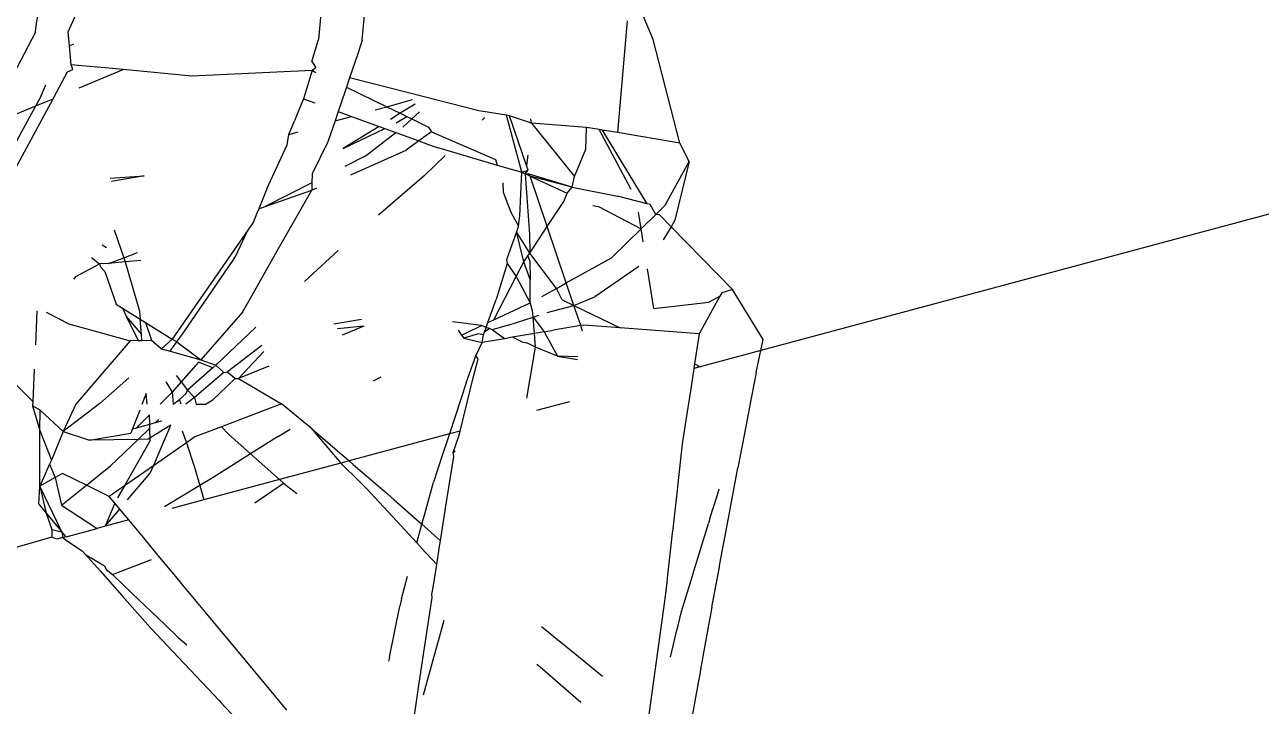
# Model space of a CAD drawing. Header units: inches. Extents: x 3324238 to 135265466, y -1036581 to 20094598.
# Drawn here: x 3354737.14 to 3354737.647, y -519085.737 to -519085.457 of the extents above; entities that cross this region are included whole.
import ezdxf

# ---------------------------------------------------------------- set-up
doc = ezdxf.new("R2010")
doc.units = ezdxf.units.IN
doc.header["$MEASUREMENT"] = 0
doc.layers.add('FURNITURE', color=32, linetype='Continuous', lineweight=13)

msp = doc.modelspace()

# ---------------------------------------------------------------- linework, layer by layer
for p, q in [((3354739.11697, -519085.14172, 0.00267), (3354737.44153, -519085.59095, 0.00267)), ((3354737.39733, -519085.46335, 0.00267), (3354737.37724, -519085.41542, 0.00267)), ((3354737.27805, -519085.46368, 0.00267), (3354737.28079, -519085.43393, 0.00267)), ((3354737.14432, -519085.45782, 0.00267), (3354737.14701, -519085.44085, 0.00267)), ((3354737.15744, -519085.46025, 0.00267), (3354737.16172, -519085.45057, 0.00267)), ((3354737.26112, -519085.4513, 0.00267), (3354737.26006, -519085.46334, 0.00267)), ((3354737.14392, -519085.46035, 0.00267), (3354737.14432, -519085.45782, 0.00267)), ((3354737.38674, -519085.45568, 0.00267), (3354737.38274, -519085.50148, 0.00267)), ((3354737.14392, -519085.46035, 0.00267), (3354737.13637, -519085.47494, 0.00267)), ((3354737.15795, -519085.46596, 0.00267), (3354737.15744, -519085.46025, 0.00267)), ((3354737.25737, -519085.47244, 0.00267), (3354737.26006, -519085.46334, 0.00267)), ((3354737.27805, -519085.46368, 0.00267), (3354737.27617, -519085.46922, 0.00267)), ((3354737.40838, -519085.5059, 0.00267), (3354737.39733, -519085.46335, 0.00267)), ((3354737.15795, -519085.46596, 0.00267), (3354737.15978, -519085.4652, 0.00267)), ((3354737.15865, -519085.47371, 0.00267), (3354737.15795, -519085.46596, 0.00267)), ((3354737.27617, -519085.46922, 0.00267), (3354737.27286, -519085.47905, 0.00267)), ((3354737.15933, -519085.47568, 0.00267), (3354737.15865, -519085.47371, 0.00267)), ((3354737.16305, -519085.47413, 0.00267), (3354737.15865, -519085.47371, 0.00267)), ((3354737.17556, -519085.47533, 0.00267), (3354737.16305, -519085.47413, 0.00267)), ((3354737.25737, -519085.47244, 0.00267), (3354737.25818, -519085.47366, 0.00267)), ((3354737.25903, -519085.47494, 0.00267), (3354737.25754, -519085.47611, 0.00267)), ((3354737.25818, -519085.47366, 0.00267), (3354737.25903, -519085.47494, 0.00267)), ((3354737.1527, -519085.48482, 0.00267), (3354737.1571, -519085.47661, 0.00267)), ((3354737.1571, -519085.47661, 0.00267), (3354737.15933, -519085.47568, 0.00267)), ((3354737.16191, -519085.48322, 0.00267), (3354737.17994, -519085.47574, 0.00267)), ((3354737.17994, -519085.47574, 0.00267), (3354737.17556, -519085.47533, 0.00267)), ((3354737.20813, -519085.47843, 0.00267), (3354737.17994, -519085.47574, 0.00267)), ((3354737.25754, -519085.47611, 0.00267), (3354737.20813, -519085.47843, 0.00267)), ((3354737.25754, -519085.47611, 0.00267), (3354737.25387, -519085.48768, 0.00267)), ((3354737.25896, -519085.477, 0.00267), (3354737.25754, -519085.47611, 0.00267)), ((3354737.27286, -519085.47905, 0.00267), (3354737.27156, -519085.4829, 0.00267)), ((3354737.29702, -519085.48523, 0.00267), (3354737.27286, -519085.47905, 0.00267)), ((3354737.14588, -519085.48748, 0.00267), (3354737.1482, -519085.48202, 0.00267)), ((3354737.15117, -519085.48767, 0.00267), (3354737.1527, -519085.48482, 0.00267)), ((3354737.27101, -519085.48452, 0.00267), (3354737.26818, -519085.4929, 0.00267)), ((3354737.27156, -519085.4829, 0.00267), (3354737.27101, -519085.48452, 0.00267)), ((3354737.27156, -519085.4829, 0.00267), (3354737.2881, -519085.49094, 0.00267)), ((3354737.13138, -519085.52431, 0.00267), (3354737.15117, -519085.48767, 0.00267)), ((3354737.14419, -519085.49057, 0.00267), (3354737.14588, -519085.48748, 0.00267)), ((3354737.14419, -519085.49057, 0.00267), (3354737.15117, -519085.48767, 0.00267)), ((3354737.25308, -519085.48963, 0.00267), (3354737.25019, -519085.49679, 0.00267)), ((3354737.25387, -519085.48768, 0.00267), (3354737.25308, -519085.48963, 0.00267)), ((3354737.25387, -519085.48768, 0.00267), (3354737.25853, -519085.48938, 0.00267)), ((3354737.2881, -519085.49094, 0.00267), (3354737.29867, -519085.48804, 0.00267)), ((3354737.29973, -519085.48984, 0.00267), (3354737.29363, -519085.49362, 0.00267)), ((3354737.32587, -519085.4926, 0.00267), (3354737.29702, -519085.48523, 0.00267)), ((3354737.13008, -519085.49642, 0.00267), (3354737.14419, -519085.49057, 0.00267)), ((3354737.13135, -519085.514, 0.00267), (3354737.14419, -519085.49057, 0.00267)), ((3354737.26818, -519085.4929, 0.00267), (3354737.26687, -519085.49677, 0.00267)), ((3354737.26687, -519085.49677, 0.00267), (3354737.27367, -519085.49491, 0.00267)), ((3354737.26818, -519085.4929, 0.00267), (3354737.27367, -519085.49491, 0.00267)), ((3354737.27367, -519085.49491, 0.00267), (3354737.28493, -519085.49902, 0.00267)), ((3354737.28339, -519085.49224, 0.00267), (3354737.2881, -519085.49094, 0.00267)), ((3354737.2881, -519085.49094, 0.00267), (3354737.29363, -519085.49362, 0.00267)), ((3354737.29363, -519085.49362, 0.00267), (3354737.28961, -519085.49612, 0.00267)), ((3354737.292, -519085.49761, 0.00267), (3354737.29626, -519085.4949, 0.00267)), ((3354737.29363, -519085.49362, 0.00267), (3354737.29626, -519085.4949, 0.00267)), ((3354737.29626, -519085.4949, 0.00267), (3354737.29835, -519085.49592, 0.00267)), ((3354737.29835, -519085.49592, 0.00267), (3354737.30157, -519085.49298, 0.00267)), ((3354737.33719, -519085.49443, 0.00267), (3354737.32587, -519085.4926, 0.00267)), ((3354737.34344, -519085.51785, 0.00267), (3354737.33719, -519085.49443, 0.00267)), ((3354737.33848, -519085.49463, 0.00267), (3354737.33719, -519085.49443, 0.00267)), ((3354737.34538, -519085.515, 0.00267), (3354737.33848, -519085.49463, 0.00267)), ((3354737.34748, -519085.4977, 0.00267), (3354737.33848, -519085.49463, 0.00267)), ((3354737.24794, -519085.50235, 0.00267), (3354737.25019, -519085.49679, 0.00267)), ((3354737.26687, -519085.49677, 0.00267), (3354737.26397, -519085.50537, 0.00267)), ((3354737.28493, -519085.49902, 0.00267), (3354737.27019, -519085.50815, 0.00267)), ((3354737.27019, -519085.50815, 0.00267), (3354737.2873, -519085.49988, 0.00267)), ((3354737.28493, -519085.49902, 0.00267), (3354737.2873, -519085.49988, 0.00267)), ((3354737.2873, -519085.49988, 0.00267), (3354737.29178, -519085.50151, 0.00267)), ((3354737.29467, -519085.49928, 0.00267), (3354737.29835, -519085.49592, 0.00267)), ((3354737.29835, -519085.49592, 0.00267), (3354737.30527, -519085.49928, 0.00267)), ((3354737.30527, -519085.49928, 0.00267), (3354737.30641, -519085.50123, 0.00267)), ((3354737.32837, -519085.49535, 0.00267), (3354737.32718, -519085.49649, 0.00267)), ((3354737.34748, -519085.4977, 0.00267), (3354737.34716, -519085.49598, 0.00267)), ((3354737.34748, -519085.4977, 0.00267), (3354737.36504, -519085.51958, 0.00267)), ((3354737.37005, -519085.49952, 0.00267), (3354737.34748, -519085.4977, 0.00267)), ((3354737.3698, -519085.50831, 0.00267), (3354737.37005, -519085.49952, 0.00267)), ((3354737.37518, -519085.50031, 0.00267), (3354737.37005, -519085.49952, 0.00267)), ((3354737.38831, -519085.52488, 0.00267), (3354737.37518, -519085.50031, 0.00267)), ((3354737.3766, -519085.50053, 0.00267), (3354737.37518, -519085.50031, 0.00267)), ((3354737.24728, -519085.50659, 0.00267), (3354737.24794, -519085.50235, 0.00267)), ((3354737.24794, -519085.50235, 0.00267), (3354737.25169, -519085.50123, 0.00267)), ((3354737.26397, -519085.50537, 0.00267), (3354737.25752, -519085.51845, 0.00267)), ((3354737.27928, -519085.51119, 0.00267), (3354737.29178, -519085.50151, 0.00267)), ((3354737.29178, -519085.50151, 0.00267), (3354737.30123, -519085.50496, 0.00267)), ((3354737.30123, -519085.50496, 0.00267), (3354737.29604, -519085.50871, 0.00267)), ((3354737.30641, -519085.50123, 0.00267), (3354737.30123, -519085.50496, 0.00267)), ((3354737.30123, -519085.50496, 0.00267), (3354737.30738, -519085.50721, 0.00267)), ((3354737.30641, -519085.50123, 0.00267), (3354737.33264, -519085.51259, 0.00267)), ((3354737.3949, -519085.53078, 0.00267), (3354737.3766, -519085.50053, 0.00267)), ((3354737.38274, -519085.50148, 0.00267), (3354737.3766, -519085.50053, 0.00267)), ((3354737.40838, -519085.5059, 0.00267), (3354737.38274, -519085.50148, 0.00267)), ((3354737.2389, -519085.52467, 0.00267), (3354737.24728, -519085.50659, 0.00267)), ((3354737.27331, -519085.51888, 0.00267), (3354737.29604, -519085.50871, 0.00267)), ((3354737.30738, -519085.50721, 0.00267), (3354737.31044, -519085.50811, 0.00267)), ((3354737.31044, -519085.50811, 0.00267), (3354737.33342, -519085.51489, 0.00267)), ((3354737.36504, -519085.51958, 0.00267), (3354737.3698, -519085.50831, 0.00267)), ((3354737.4121, -519085.51343, 0.00267), (3354737.40838, -519085.5059, 0.00267)), ((3354737.27928, -519085.51119, 0.00267), (3354737.27091, -519085.51542, 0.00267)), ((3354737.31211, -519085.51096, 0.00267), (3354737.30345, -519085.51927, 0.00267)), ((3354737.33264, -519085.51259, 0.00267), (3354737.33342, -519085.51489, 0.00267)), ((3354737.33342, -519085.51489, 0.00267), (3354737.34344, -519085.51785, 0.00267)), ((3354737.34592, -519085.51086, 0.00267), (3354737.34538, -519085.515, 0.00267)), ((3354737.34605, -519085.51696, 0.00267), (3354737.34538, -519085.515, 0.00267)), ((3354737.40237, -519085.53139, 0.00267), (3354737.4121, -519085.51343, 0.00267)), ((3354737.4121, -519085.51343, 0.00267), (3354737.4063, -519085.53751, 0.00267)), ((3354737.17462, -519085.52029, 0.00267), (3354737.18859, -519085.51927, 0.00267)), ((3354737.18859, -519085.51927, 0.00267), (3354737.1751, -519085.52168, 0.00267)), ((3354737.25752, -519085.51845, 0.00267), (3354737.25739, -519085.52223, 0.00267)), ((3354737.30345, -519085.51927, 0.00267), (3354737.28474, -519085.53541, 0.00267)), ((3354737.34268, -519085.53566, 0.00267), (3354737.34344, -519085.51785, 0.00267)), ((3354737.34344, -519085.51785, 0.00267), (3354737.34605, -519085.51696, 0.00267)), ((3354737.34344, -519085.51785, 0.00267), (3354737.34492, -519085.51852, 0.00267)), ((3354737.34492, -519085.51852, 0.00267), (3354737.34605, -519085.51696, 0.00267)), ((3354737.34492, -519085.51852, 0.00267), (3354737.34608, -519085.51851, 0.00267)), ((3354737.34688, -519085.51942, 0.00267), (3354737.34492, -519085.51852, 0.00267)), ((3354737.34492, -519085.51852, 0.00267), (3354737.34659, -519085.54342, 0.00267)), ((3354737.36421, -519085.52397, 0.00267), (3354737.34608, -519085.51851, 0.00267)), ((3354737.34608, -519085.51851, 0.00267), (3354737.34688, -519085.51942, 0.00267)), ((3354737.34688, -519085.51942, 0.00267), (3354737.36215, -519085.52641, 0.00267)), ((3354737.36421, -519085.52397, 0.00267), (3354737.34688, -519085.51942, 0.00267)), ((3354737.3539, -519085.54014, 0.00267), (3354737.34688, -519085.51942, 0.00267)), ((3354737.36421, -519085.52397, 0.00267), (3354737.36504, -519085.51958, 0.00267)), ((3354737.2389, -519085.52467, 0.00267), (3354737.23559, -519085.53284, 0.00267)), ((3354737.25739, -519085.52223, 0.00267), (3354737.23817, -519085.53193, 0.00267)), ((3354737.23817, -519085.53193, 0.00267), (3354737.25729, -519085.52514, 0.00267)), ((3354737.24427, -519085.54819, 0.00267), (3354737.25729, -519085.52514, 0.00267)), ((3354737.25739, -519085.52223, 0.00267), (3354737.25729, -519085.52514, 0.00267)), ((3354737.25729, -519085.52514, 0.00267), (3354737.25947, -519085.5242, 0.00267)), ((3354737.33597, -519085.52614, 0.00267), (3354737.33589, -519085.52219, 0.00267)), ((3354737.36215, -519085.52641, 0.00267), (3354737.36421, -519085.52397, 0.00267)), ((3354737.36421, -519085.52397, 0.00267), (3354737.3827, -519085.52768, 0.00267)), ((3354737.33909, -519085.53435, 0.00267), (3354737.33597, -519085.52614, 0.00267)), ((3354737.3539, -519085.54014, 0.00267), (3354737.36069, -519085.52986, 0.00267)), ((3354737.36069, -519085.52986, 0.00267), (3354737.36215, -519085.52641, 0.00267)), ((3354737.3949, -519085.53078, 0.00267), (3354737.3827, -519085.52768, 0.00267)), ((3354737.39619, -519085.53107, 0.00267), (3354737.3949, -519085.53078, 0.00267)), ((3354737.23485, -519085.53468, 0.00267), (3354737.23345, -519085.53815, 0.00267)), ((3354737.23559, -519085.53284, 0.00267), (3354737.23485, -519085.53468, 0.00267)), ((3354737.23559, -519085.53284, 0.00267), (3354737.23817, -519085.53193, 0.00267)), ((3354737.34214, -519085.53979, 0.00267), (3354737.33909, -519085.53435, 0.00267)), ((3354737.34214, -519085.53979, 0.00267), (3354737.34268, -519085.53566, 0.00267)), ((3354737.37268, -519085.53153, 0.00267), (3354737.37489, -519085.53184, 0.00267)), ((3354737.37489, -519085.53184, 0.00267), (3354737.39249, -519085.54105, 0.00267)), ((3354737.39249, -519085.54105, 0.00267), (3354737.3914, -519085.53414, 0.00267)), ((3354737.39249, -519085.54105, 0.00267), (3354737.39854, -519085.53513, 0.00267)), ((3354737.39854, -519085.53513, 0.00267), (3354737.39619, -519085.53107, 0.00267)), ((3354737.39854, -519085.53513, 0.00267), (3354737.40237, -519085.53139, 0.00267)), ((3354737.39998, -519085.53533, 0.00267), (3354737.39854, -519085.53513, 0.00267)), ((3354737.39998, -519085.53533, 0.00267), (3354737.40471, -519085.54017, 0.00267)), ((3354737.23345, -519085.53815, 0.00267), (3354737.23106, -519085.54159, 0.00267)), ((3354737.34214, -519085.53979, 0.00267), (3354737.34137, -519085.54232, 0.00267)), ((3354737.34674, -519085.55097, 0.00267), (3354737.3539, -519085.54014, 0.00267)), ((3354737.36173, -519085.56326, 0.00267), (3354737.3539, -519085.54014, 0.00267)), ((3354737.40471, -519085.54017, 0.00267), (3354737.40154, -519085.54552, 0.00267)), ((3354737.4063, -519085.53751, 0.00267), (3354737.40471, -519085.54017, 0.00267)), ((3354737.40471, -519085.54017, 0.00267), (3354737.42989, -519085.56595, 0.00267)), ((3354737.1763, -519085.5415, 0.00267), (3354737.18016, -519085.5529, 0.00267)), ((3354737.23106, -519085.54159, 0.00267), (3354737.2242, -519085.55149, 0.00267)), ((3354737.22607, -519085.55237, 0.00267), (3354737.23106, -519085.54159, 0.00267)), ((3354737.34137, -519085.54232, 0.00267), (3354737.33721, -519085.55375, 0.00267)), ((3354737.34436, -519085.55457, 0.00267), (3354737.34137, -519085.54232, 0.00267)), ((3354737.34674, -519085.55097, 0.00267), (3354737.34137, -519085.54232, 0.00267)), ((3354737.34659, -519085.54342, 0.00267), (3354737.34674, -519085.55097, 0.00267)), ((3354737.38028, -519085.55299, 0.00267), (3354737.39249, -519085.54105, 0.00267)), ((3354737.39333, -519085.54632, 0.00267), (3354737.39249, -519085.54105, 0.00267)), ((3354737.17127, -519085.54758, 0.00267), (3354737.17316, -519085.54867, 0.00267)), ((3354737.18016, -519085.5529, 0.00267), (3354737.18587, -519085.55077, 0.00267)), ((3354737.23102, -519085.57162, 0.00267), (3354737.24427, -519085.54819, 0.00267)), ((3354737.26819, -519085.54994, 0.00267), (3354737.25439, -519085.56271, 0.00267)), ((3354737.34601, -519085.55207, 0.00267), (3354737.34674, -519085.55097, 0.00267)), ((3354737.35771, -519085.56549, 0.00267), (3354737.34674, -519085.55097, 0.00267)), ((3354737.16052, -519085.5606, 0.00267), (3354737.17021, -519085.55544, 0.00267)), ((3354737.16695, -519085.55281, 0.00267), (3354737.17021, -519085.55544, 0.00267)), ((3354737.17399, -519085.55521, 0.00267), (3354737.17021, -519085.55544, 0.00267)), ((3354737.17021, -519085.55544, 0.00267), (3354737.1707, -519085.55669, 0.00267)), ((3354737.17399, -519085.55521, 0.00267), (3354737.18016, -519085.5529, 0.00267)), ((3354737.18072, -519085.55456, 0.00267), (3354737.17399, -519085.55521, 0.00267)), ((3354737.18016, -519085.5529, 0.00267), (3354737.18072, -519085.55456, 0.00267)), ((3354737.18716, -519085.55402, 0.00267), (3354737.18072, -519085.55456, 0.00267)), ((3354737.18072, -519085.55456, 0.00267), (3354737.18664, -519085.57481, 0.00267)), ((3354737.2242, -519085.55149, 0.00267), (3354737.20007, -519085.58633, 0.00267)), ((3354737.20455, -519085.58391, 0.00267), (3354737.22502, -519085.5539, 0.00267)), ((3354737.22502, -519085.5539, 0.00267), (3354737.22607, -519085.55237, 0.00267)), ((3354737.33745, -519085.55523, 0.00267), (3354737.33304, -519085.57001, 0.00267)), ((3354737.33721, -519085.55375, 0.00267), (3354737.33745, -519085.55523, 0.00267)), ((3354737.33745, -519085.55523, 0.00267), (3354737.34123, -519085.56061, 0.00267)), ((3354737.34123, -519085.56061, 0.00267), (3354737.34436, -519085.55457, 0.00267)), ((3354737.34436, -519085.55457, 0.00267), (3354737.34601, -519085.55207, 0.00267)), ((3354737.34696, -519085.5618, 0.00267), (3354737.34436, -519085.55457, 0.00267)), ((3354737.34601, -519085.55207, 0.00267), (3354737.34681, -519085.55443, 0.00267)), ((3354737.34681, -519085.55443, 0.00267), (3354737.34696, -519085.5618, 0.00267)), ((3354737.36173, -519085.56326, 0.00267), (3354737.38028, -519085.55299, 0.00267)), ((3354737.16052, -519085.5606, 0.00267), (3354737.15962, -519085.56169, 0.00267)), ((3354737.1707, -519085.55669, 0.00267), (3354737.17246, -519085.5585, 0.00267)), ((3354737.17246, -519085.5585, 0.00267), (3354737.17707, -519085.57195, 0.00267)), ((3354737.332, -519085.57842, 0.00267), (3354737.34123, -519085.56061, 0.00267)), ((3354737.34123, -519085.56061, 0.00267), (3354737.34692, -519085.57146, 0.00267)), ((3354737.39145, -519085.5565, 0.00267), (3354737.37347, -519085.56891, 0.00267)), ((3354737.39767, -519085.57379, 0.00267), (3354737.39508, -519085.55739, 0.00267)), ((3354737.34692, -519085.57146, 0.00267), (3354737.34696, -519085.5618, 0.00267)), ((3354737.35169, -519085.56882, 0.00267), (3354737.35771, -519085.56549, 0.00267)), ((3354737.35771, -519085.56549, 0.00267), (3354737.36173, -519085.56326, 0.00267)), ((3354737.36005, -519085.57015, 0.00267), (3354737.35771, -519085.56549, 0.00267)), ((3354737.36485, -519085.57247, 0.00267), (3354737.36173, -519085.56326, 0.00267)), ((3354737.42989, -519085.56595, 0.00267), (3354737.42549, -519085.56727, 0.00267)), ((3354737.44249, -519085.58643, 0.00267), (3354737.42989, -519085.56595, 0.00267)), ((3354737.32961, -519085.57953, 0.00267), (3354737.33304, -519085.57001, 0.00267)), ((3354737.36005, -519085.57015, 0.00267), (3354737.36485, -519085.57247, 0.00267)), ((3354737.36485, -519085.57247, 0.00267), (3354737.37347, -519085.56891, 0.00267)), ((3354737.39767, -519085.57379, 0.00267), (3354737.42018, -519085.57106, 0.00267)), ((3354737.42471, -519085.56867, 0.00267), (3354737.41623, -519085.58413, 0.00267)), ((3354737.42018, -519085.57106, 0.00267), (3354737.42471, -519085.56867, 0.00267)), ((3354737.42549, -519085.56727, 0.00267), (3354737.42471, -519085.56867, 0.00267)), ((3354737.14459, -519085.57471, 0.00267), (3354737.14394, -519085.58862, 0.00267)), ((3354737.14839, -519085.57527, 0.00267), (3354737.15762, -519085.57995, 0.00267)), ((3354737.17707, -519085.57195, 0.00267), (3354737.17967, -519085.57357, 0.00267)), ((3354737.17967, -519085.57357, 0.00267), (3354737.18138, -519085.57713, 0.00267)), ((3354737.17967, -519085.57357, 0.00267), (3354737.18692, -519085.5781, 0.00267)), ((3354737.18664, -519085.57481, 0.00267), (3354737.18692, -519085.5781, 0.00267)), ((3354737.22897, -519085.57525, 0.00267), (3354737.21175, -519085.59481, 0.00267)), ((3354737.22897, -519085.57525, 0.00267), (3354737.23102, -519085.57162, 0.00267)), ((3354737.332, -519085.57842, 0.00267), (3354737.34692, -519085.57146, 0.00267)), ((3354737.34794, -519085.57454, 0.00267), (3354737.34692, -519085.57146, 0.00267)), ((3354737.34814, -519085.57724, 0.00267), (3354737.34794, -519085.57454, 0.00267)), ((3354737.34814, -519085.57724, 0.00267), (3354737.35052, -519085.57646, 0.00267)), ((3354737.3539, -519085.57535, 0.00267), (3354737.36485, -519085.57247, 0.00267)), ((3354737.36485, -519085.57247, 0.00267), (3354737.38382, -519085.58166, 0.00267)), ((3354737.36765, -519085.58074, 0.00267), (3354737.36485, -519085.57247, 0.00267)), ((3354737.15762, -519085.57995, 0.00267), (3354737.18285, -519085.58703, 0.00267)), ((3354737.18138, -519085.57713, 0.00267), (3354737.18605, -519085.5869, 0.00267)), ((3354737.18138, -519085.57713, 0.00267), (3354737.18744, -519085.58444, 0.00267)), ((3354737.18692, -519085.5781, 0.00267), (3354737.18918, -519085.57952, 0.00267)), ((3354737.18744, -519085.58444, 0.00267), (3354737.18692, -519085.5781, 0.00267)), ((3354737.18918, -519085.57952, 0.00267), (3354737.1916, -519085.58667, 0.00267)), ((3354737.18918, -519085.57952, 0.00267), (3354737.20007, -519085.58633, 0.00267)), ((3354737.23432, -519085.58136, 0.00267), (3354737.21801, -519085.59691, 0.00267)), ((3354737.26644, -519085.58, 0.00267), (3354737.27775, -519085.57816, 0.00267)), ((3354737.27872, -519085.58102, 0.00267), (3354737.26784, -519085.58201, 0.00267)), ((3354737.27872, -519085.58102, 0.00267), (3354737.26974, -519085.58473, 0.00267)), ((3354737.32702, -519085.58076, 0.00267), (3354737.31499, -519085.57918, 0.00267)), ((3354737.32135, -519085.58338, 0.00267), (3354737.32702, -519085.58076, 0.00267)), ((3354737.32891, -519085.58147, 0.00267), (3354737.32702, -519085.58076, 0.00267)), ((3354737.32819, -519085.58346, 0.00267), (3354737.32891, -519085.58147, 0.00267)), ((3354737.32891, -519085.58147, 0.00267), (3354737.32961, -519085.57953, 0.00267)), ((3354737.33017, -519085.58195, 0.00267), (3354737.32891, -519085.58147, 0.00267)), ((3354737.32961, -519085.57953, 0.00267), (3354737.332, -519085.57842, 0.00267)), ((3354737.33791, -519085.58061, 0.00267), (3354737.33139, -519085.58252, 0.00267)), ((3354737.33791, -519085.58061, 0.00267), (3354737.34814, -519085.57724, 0.00267)), ((3354737.34866, -519085.584, 0.00267), (3354737.34814, -519085.57724, 0.00267)), ((3354737.34814, -519085.57724, 0.00267), (3354737.3527, -519085.58331, 0.00267)), ((3354737.36765, -519085.58074, 0.00267), (3354737.35638, -519085.58267, 0.00267)), ((3354737.36889, -519085.58052, 0.00267), (3354737.36765, -519085.58074, 0.00267)), ((3354737.36843, -519085.58304, 0.00267), (3354737.36765, -519085.58074, 0.00267)), ((3354737.38382, -519085.58166, 0.00267), (3354737.36889, -519085.58052, 0.00267)), ((3354737.18764, -519085.58684, 0.00267), (3354737.18744, -519085.58444, 0.00267)), ((3354737.20007, -519085.58633, 0.00267), (3354737.19568, -519085.59022, 0.00267)), ((3354737.20007, -519085.58633, 0.00267), (3354737.20198, -519085.58745, 0.00267)), ((3354737.20198, -519085.58745, 0.00267), (3354737.20455, -519085.58391, 0.00267)), ((3354737.3174, -519085.58266, 0.00267), (3354737.31874, -519085.5846, 0.00267)), ((3354737.31874, -519085.5846, 0.00267), (3354737.32135, -519085.58338, 0.00267)), ((3354737.31874, -519085.5846, 0.00267), (3354737.31968, -519085.58596, 0.00267)), ((3354737.32574, -519085.58418, 0.00267), (3354737.31968, -519085.58596, 0.00267)), ((3354737.31968, -519085.58596, 0.00267), (3354737.32719, -519085.58769, 0.00267)), ((3354737.3278, -519085.58455, 0.00267), (3354737.32574, -519085.58418, 0.00267)), ((3354737.32719, -519085.58769, 0.00267), (3354737.3278, -519085.58455, 0.00267)), ((3354737.33636, -519085.58611, 0.00267), (3354737.32719, -519085.58769, 0.00267)), ((3354737.3278, -519085.58455, 0.00267), (3354737.32819, -519085.58346, 0.00267)), ((3354737.33017, -519085.58195, 0.00267), (3354737.32819, -519085.58346, 0.00267)), ((3354737.33139, -519085.58252, 0.00267), (3354737.33017, -519085.58195, 0.00267)), ((3354737.33636, -519085.58611, 0.00267), (3354737.33139, -519085.58252, 0.00267)), ((3354737.33966, -519085.58555, 0.00267), (3354737.33636, -519085.58611, 0.00267)), ((3354737.34866, -519085.584, 0.00267), (3354737.33966, -519085.58555, 0.00267)), ((3354737.3435, -519085.58742, 0.00267), (3354737.33966, -519085.58555, 0.00267)), ((3354737.3527, -519085.58331, 0.00267), (3354737.34866, -519085.584, 0.00267)), ((3354737.34909, -519085.58955, 0.00267), (3354737.34866, -519085.584, 0.00267)), ((3354737.3527, -519085.58331, 0.00267), (3354737.35638, -519085.58267, 0.00267)), ((3354737.3527, -519085.58331, 0.00267), (3354737.35814, -519085.59333, 0.00267)), ((3354737.41623, -519085.58413, 0.00267), (3354737.38382, -519085.58166, 0.00267)), ((3354737.41623, -519085.58413, 0.00267), (3354737.41434, -519085.59645, 0.00267)), ((3354737.44153, -519085.59095, 0.00267), (3354737.44249, -519085.58643, 0.00267)), ((3354737.14285, -519085.61181, 0.00267), (3354737.12097, -519085.59031, 0.00267)), ((3354737.18285, -519085.58703, 0.00267), (3354737.16377, -519085.60919, 0.00267)), ((3354737.18605, -519085.5869, 0.00267), (3354737.18285, -519085.58703, 0.00267)), ((3354737.18605, -519085.5869, 0.00267), (3354737.18764, -519085.58684, 0.00267)), ((3354737.18764, -519085.58684, 0.00267), (3354737.1916, -519085.58667, 0.00267)), ((3354737.1916, -519085.58667, 0.00267), (3354737.19568, -519085.59022, 0.00267)), ((3354737.19568, -519085.59022, 0.00267), (3354737.19924, -519085.59124, 0.00267)), ((3354737.19924, -519085.59124, 0.00267), (3354737.20198, -519085.58745, 0.00267)), ((3354737.19924, -519085.59124, 0.00267), (3354737.21175, -519085.59481, 0.00267)), ((3354737.20198, -519085.58745, 0.00267), (3354737.21175, -519085.59481, 0.00267)), ((3354737.23685, -519085.58885, 0.00267), (3354737.22278, -519085.59973, 0.00267)), ((3354737.23772, -519085.5914, 0.00267), (3354737.22726, -519085.60238, 0.00267)), ((3354737.32468, -519085.59319, 0.00267), (3354737.32719, -519085.58769, 0.00267)), ((3354737.3435, -519085.58742, 0.00267), (3354737.3456, -519085.5878, 0.00267)), ((3354737.34551, -519085.61055, 0.00267), (3354737.34909, -519085.58955, 0.00267)), ((3354737.34909, -519085.58955, 0.00267), (3354737.3456, -519085.5878, 0.00267)), ((3354737.35814, -519085.59333, 0.00267), (3354737.34909, -519085.58955, 0.00267)), ((3354737.44153, -519085.59095, 0.00267), (3354737.41672, -519085.5976, 0.00267)), ((3354737.44112, -519085.59287, 0.00267), (3354737.44153, -519085.59095, 0.00267)), ((3354737.21091, -519085.59576, 0.00267), (3354737.20378, -519085.60386, 0.00267)), ((3354737.21674, -519085.59812, 0.00267), (3354737.21091, -519085.59576, 0.00267)), ((3354737.21175, -519085.59481, 0.00267), (3354737.21801, -519085.59691, 0.00267)), ((3354737.32071, -519085.60419, 0.00267), (3354737.32468, -519085.59319, 0.00267)), ((3354737.32345, -519085.60278, 0.00267), (3354737.32553, -519085.59441, 0.00267)), ((3354737.32553, -519085.59441, 0.00267), (3354737.32468, -519085.59319, 0.00267)), ((3354737.35814, -519085.59333, 0.00267), (3354737.36629, -519085.59467, 0.00267)), ((3354737.3665, -519085.59352, 0.00267), (3354737.35814, -519085.59333, 0.00267)), ((3354737.41434, -519085.59645, 0.00267), (3354737.41405, -519085.59831, 0.00267)), ((3354737.41434, -519085.59645, 0.00267), (3354737.41672, -519085.5976, 0.00267)), ((3354737.43962, -519085.59993, 0.00267), (3354737.44112, -519085.59287, 0.00267)), ((3354737.14347, -519085.59856, 0.00267), (3354737.14285, -519085.61181, 0.00267)), ((3354737.20175, -519085.60122, 0.00267), (3354737.20378, -519085.60386, 0.00267)), ((3354737.21674, -519085.59812, 0.00267), (3354737.20636, -519085.60722, 0.00267)), ((3354737.22119, -519085.59992, 0.00267), (3354737.20917, -519085.61025, 0.00267)), ((3354737.21801, -519085.59691, 0.00267), (3354737.21674, -519085.59812, 0.00267)), ((3354737.21801, -519085.59691, 0.00267), (3354737.22119, -519085.59992, 0.00267)), ((3354737.22119, -519085.59992, 0.00267), (3354737.22278, -519085.59973, 0.00267)), ((3354737.22278, -519085.59973, 0.00267), (3354737.22593, -519085.60249, 0.00267)), ((3354737.23976, -519085.59742, 0.00267), (3354737.22726, -519085.60238, 0.00267)), ((3354737.28271, -519085.60334, 0.00267), (3354737.28573, -519085.60171, 0.00267)), ((3354737.41376, -519085.60022, 0.00267), (3354737.41277, -519085.60669, 0.00267)), ((3354737.41405, -519085.59831, 0.00267), (3354737.41376, -519085.60022, 0.00267)), ((3354737.41672, -519085.5976, 0.00267), (3354737.41405, -519085.59831, 0.00267)), ((3354737.43962, -519085.59993, 0.00267), (3354737.43773, -519085.60976, 0.00267)), ((3354737.18229, -519085.6021, 0.00267), (3354737.17038, -519085.61265, 0.00267)), ((3354737.19741, -519085.60381, 0.00267), (3354737.20011, -519085.60804, 0.00267)), ((3354737.20378, -519085.60386, 0.00267), (3354737.20011, -519085.60804, 0.00267)), ((3354737.20378, -519085.60386, 0.00267), (3354737.20636, -519085.60722, 0.00267)), ((3354737.21642, -519085.61144, 0.00267), (3354737.22593, -519085.60249, 0.00267)), ((3354737.22593, -519085.60249, 0.00267), (3354737.22726, -519085.60238, 0.00267)), ((3354737.22726, -519085.60238, 0.00267), (3354737.24491, -519085.61277, 0.00267)), ((3354737.32071, -519085.60419, 0.00267), (3354737.31377, -519085.6252, 0.00267)), ((3354737.31818, -519085.62402, 0.00267), (3354737.32345, -519085.60278, 0.00267)), ((3354737.41277, -519085.60669, 0.00267), (3354737.41121, -519085.61687, 0.00267)), ((3354737.14285, -519085.61181, 0.00267), (3354737.14277, -519085.61361, 0.00267)), ((3354737.16377, -519085.60919, 0.00267), (3354737.16053, -519085.61303, 0.00267)), ((3354737.1894, -519085.60858, 0.00267), (3354737.18767, -519085.61304, 0.00267)), ((3354737.18983, -519085.61303, 0.00267), (3354737.1894, -519085.60858, 0.00267)), ((3354737.19509, -519085.61301, 0.00267), (3354737.20011, -519085.60804, 0.00267)), ((3354737.20011, -519085.60804, 0.00267), (3354737.20052, -519085.61298, 0.00267)), ((3354737.20052, -519085.61298, 0.00267), (3354737.20311, -519085.61112, 0.00267)), ((3354737.20574, -519085.60861, 0.00267), (3354737.20311, -519085.61112, 0.00267)), ((3354737.20378, -519085.61297, 0.00267), (3354737.20311, -519085.61112, 0.00267)), ((3354737.20917, -519085.61025, 0.00267), (3354737.20567, -519085.61296, 0.00267)), ((3354737.20574, -519085.60861, 0.00267), (3354737.20636, -519085.60722, 0.00267)), ((3354737.20636, -519085.60722, 0.00267), (3354737.20917, -519085.61025, 0.00267)), ((3354737.20917, -519085.61025, 0.00267), (3354737.20986, -519085.61294, 0.00267)), ((3354737.21642, -519085.61144, 0.00267), (3354737.21399, -519085.61292, 0.00267)), ((3354737.43773, -519085.60976, 0.00267), (3354737.43534, -519085.62219, 0.00267)), ((3354737.14277, -519085.61361, 0.00267), (3354737.14574, -519085.62377, 0.00267)), ((3354737.14584, -519085.61545, 0.00267), (3354737.14277, -519085.61361, 0.00267)), ((3354737.14574, -519085.62377, 0.00267), (3354737.14584, -519085.61545, 0.00267)), ((3354737.15539, -519085.62412, 0.00267), (3354737.14584, -519085.61545, 0.00267)), ((3354737.17038, -519085.61265, 0.00267), (3354737.15539, -519085.62412, 0.00267)), ((3354737.16053, -519085.61303, 0.00267), (3354737.15539, -519085.62412, 0.00267)), ((3354737.18674, -519085.61543, 0.00267), (3354737.18378, -519085.62305, 0.00267)), ((3354737.20986, -519085.61294, 0.00267), (3354737.21399, -519085.61292, 0.00267)), ((3354737.24491, -519085.61277, 0.00267), (3354737.22027, -519085.62223, 0.00267)), ((3354737.25705, -519085.62279, 0.00267), (3354737.24491, -519085.61277, 0.00267)), ((3354737.36309, -519085.61198, 0.00267), (3354737.34956, -519085.61561, 0.00267)), ((3354737.41121, -519085.61687, 0.00267), (3354737.40931, -519085.62925, 0.00267)), ((3354737.18538, -519085.62263, 0.00267), (3354737.19071, -519085.61735, 0.00267)), ((3354737.18538, -519085.62263, 0.00267), (3354737.19084, -519085.62119, 0.00267)), ((3354737.19957, -519085.62164, 0.00267), (3354737.19016, -519085.62735, 0.00267)), ((3354737.19084, -519085.62119, 0.00267), (3354737.19071, -519085.61735, 0.00267)), ((3354737.19084, -519085.62119, 0.00267), (3354737.19324, -519085.62055, 0.00267)), ((3354737.19089, -519085.6228, 0.00267), (3354737.19084, -519085.62119, 0.00267)), ((3354737.1924, -519085.63821, 0.00267), (3354737.19957, -519085.62164, 0.00267)), ((3354737.19324, -519085.62055, 0.00267), (3354737.19461, -519085.61924, 0.00267)), ((3354737.19324, -519085.62055, 0.00267), (3354737.19588, -519085.61986, 0.00267)), ((3354737.14582, -519085.64656, 0.00267), (3354737.14574, -519085.62377, 0.00267)), ((3354737.14574, -519085.62377, 0.00267), (3354737.15049, -519085.63592, 0.00267)), ((3354737.15539, -519085.62412, 0.00267), (3354737.15049, -519085.63592, 0.00267)), ((3354737.15539, -519085.62412, 0.00267), (3354737.16612, -519085.62771, 0.00267)), ((3354737.16612, -519085.62771, 0.00267), (3354737.18305, -519085.62493, 0.00267)), ((3354737.18378, -519085.62305, 0.00267), (3354737.18305, -519085.62493, 0.00267)), ((3354737.18378, -519085.62305, 0.00267), (3354737.18538, -519085.62263, 0.00267)), ((3354737.18607, -519085.62741, 0.00267), (3354737.19089, -519085.6228, 0.00267)), ((3354737.19106, -519085.62781, 0.00267), (3354737.19089, -519085.6228, 0.00267)), ((3354737.20421, -519085.62389, 0.00267), (3354737.20589, -519085.62885, 0.00267)), ((3354737.2094, -519085.62641, 0.00267), (3354737.20589, -519085.62885, 0.00267)), ((3354737.22027, -519085.62223, 0.00267), (3354737.2094, -519085.62641, 0.00267)), ((3354737.22027, -519085.62223, 0.00267), (3354737.22313, -519085.62531, 0.00267)), ((3354737.22313, -519085.62531, 0.00267), (3354737.23219, -519085.63336, 0.00267)), ((3354737.24322, -519085.62638, 0.00267), (3354737.23219, -519085.63336, 0.00267)), ((3354737.24322, -519085.62638, 0.00267), (3354737.2485, -519085.62323, 0.00267)), ((3354737.25705, -519085.62279, 0.00267), (3354737.27264, -519085.63623, 0.00267)), ((3354737.25705, -519085.62279, 0.00267), (3354737.26931, -519085.63712, 0.00267)), ((3354737.31377, -519085.6252, 0.00267), (3354737.27264, -519085.63623, 0.00267)), ((3354737.31377, -519085.6252, 0.00267), (3354737.31309, -519085.62726, 0.00267)), ((3354737.31818, -519085.62402, 0.00267), (3354737.31377, -519085.6252, 0.00267)), ((3354737.3153, -519085.63283, 0.00267), (3354737.31768, -519085.62603, 0.00267)), ((3354737.31768, -519085.62603, 0.00267), (3354737.31818, -519085.62402, 0.00267)), ((3354737.43534, -519085.62219, 0.00267), (3354737.43209, -519085.63912, 0.00267)), ((3354737.18607, -519085.62741, 0.00267), (3354737.16612, -519085.62771, 0.00267)), ((3354737.17477, -519085.63822, 0.00267), (3354737.18607, -519085.62741, 0.00267)), ((3354737.19106, -519085.62781, 0.00267), (3354737.18049, -519085.64647, 0.00267)), ((3354737.19016, -519085.62735, 0.00267), (3354737.18607, -519085.62741, 0.00267)), ((3354737.20589, -519085.62885, 0.00267), (3354737.1924, -519085.63821, 0.00267)), ((3354737.20589, -519085.62885, 0.00267), (3354737.20912, -519085.63837, 0.00267)), ((3354737.31309, -519085.62726, 0.00267), (3354737.31085, -519085.63402, 0.00267)), ((3354737.3153, -519085.63283, 0.00267), (3354737.31617, -519085.63215, 0.00267)), ((3354737.40915, -519085.63055, 0.00267), (3354737.40748, -519085.64548, 0.00267)), ((3354737.40931, -519085.62925, 0.00267), (3354737.40915, -519085.63055, 0.00267)), ((3354737.15049, -519085.63592, 0.00267), (3354737.14977, -519085.63757, 0.00267)), ((3354737.23219, -519085.63336, 0.00267), (3354737.21692, -519085.64304, 0.00267)), ((3354737.23219, -519085.63336, 0.00267), (3354737.24405, -519085.6439, 0.00267)), ((3354737.26931, -519085.63712, 0.00267), (3354737.24405, -519085.6439, 0.00267)), ((3354737.27264, -519085.63623, 0.00267), (3354737.26931, -519085.63712, 0.00267)), ((3354737.26931, -519085.63712, 0.00267), (3354737.27081, -519085.63862, 0.00267)), ((3354737.27264, -519085.63623, 0.00267), (3354737.27432, -519085.63768, 0.00267)), ((3354737.31085, -519085.63402, 0.00267), (3354737.30723, -519085.645, 0.00267)), ((3354737.31426, -519085.64286, 0.00267), (3354737.31559, -519085.63446, 0.00267)), ((3354737.31559, -519085.63446, 0.00267), (3354737.3153, -519085.63283, 0.00267)), ((3354737.14977, -519085.63757, 0.00267), (3354737.14582, -519085.64656, 0.00267)), ((3354737.14977, -519085.63757, 0.00267), (3354737.1521, -519085.64302, 0.00267)), ((3354737.15505, -519085.64135, 0.00267), (3354737.1521, -519085.64302, 0.00267)), ((3354737.16486, -519085.64619, 0.00267), (3354737.15505, -519085.64135, 0.00267)), ((3354737.16486, -519085.64619, 0.00267), (3354737.17477, -519085.63822, 0.00267)), ((3354737.1924, -519085.63821, 0.00267), (3354737.18049, -519085.64647, 0.00267)), ((3354737.18176, -519085.65225, 0.00267), (3354737.19106, -519085.64129, 0.00267)), ((3354737.19106, -519085.64129, 0.00267), (3354737.1924, -519085.63821, 0.00267)), ((3354737.20912, -519085.63837, 0.00267), (3354737.2114, -519085.64639, 0.00267)), ((3354737.27081, -519085.63862, 0.00267), (3354737.27566, -519085.64346, 0.00267)), ((3354737.27432, -519085.63768, 0.00267), (3354737.27975, -519085.64236, 0.00267)), ((3354737.27975, -519085.64236, 0.00267), (3354737.28838, -519085.6498, 0.00267)), ((3354737.42827, -519085.65967, 0.00267), (3354737.43209, -519085.63912, 0.00267)), ((3354737.14536, -519085.65404, 0.00267), (3354737.14582, -519085.64656, 0.00267)), ((3354737.1521, -519085.64302, 0.00267), (3354737.14582, -519085.64656, 0.00267)), ((3354737.14582, -519085.64656, 0.00267), (3354737.14841, -519085.65767, 0.00267)), ((3354737.15483, -519085.66534, 0.00267), (3354737.14582, -519085.64656, 0.00267)), ((3354737.1521, -519085.64302, 0.00267), (3354737.15468, -519085.65438, 0.00267)), ((3354737.15468, -519085.65438, 0.00267), (3354737.16486, -519085.64619, 0.00267)), ((3354737.17424, -519085.65081, 0.00267), (3354737.16486, -519085.64619, 0.00267)), ((3354737.18049, -519085.64647, 0.00267), (3354737.17424, -519085.65081, 0.00267)), ((3354737.18049, -519085.64647, 0.00267), (3354737.17767, -519085.65146, 0.00267)), ((3354737.2114, -519085.64639, 0.00267), (3354737.19694, -519085.65515, 0.00267)), ((3354737.21692, -519085.64304, 0.00267), (3354737.2114, -519085.64639, 0.00267)), ((3354737.2114, -519085.64639, 0.00267), (3354737.21305, -519085.65221, 0.00267)), ((3354737.24405, -519085.6439, 0.00267), (3354737.21305, -519085.65221, 0.00267)), ((3354737.23399, -519085.65347, 0.00267), (3354737.24571, -519085.64538, 0.00267)), ((3354737.24405, -519085.6439, 0.00267), (3354737.24571, -519085.64538, 0.00267)), ((3354737.24571, -519085.64538, 0.00267), (3354737.25125, -519085.64965, 0.00267)), ((3354737.27566, -519085.64346, 0.00267), (3354737.27988, -519085.64766, 0.00267)), ((3354737.30368, -519085.6579, 0.00267), (3354737.30723, -519085.645, 0.00267)), ((3354737.31225, -519085.65558, 0.00267), (3354737.31426, -519085.64286, 0.00267)), ((3354737.40731, -519085.64704, 0.00267), (3354737.4054, -519085.66411, 0.00267)), ((3354737.40748, -519085.64548, 0.00267), (3354737.40731, -519085.64704, 0.00267)), ((3354737.1765, -519085.65352, 0.00267), (3354737.17424, -519085.65081, 0.00267)), ((3354737.21305, -519085.65221, 0.00267), (3354737.19994, -519085.65572, 0.00267)), ((3354737.27988, -519085.64766, 0.00267), (3354737.28315, -519085.65121, 0.00267)), ((3354737.28315, -519085.65121, 0.00267), (3354737.2922, -519085.66102, 0.00267)), ((3354737.28838, -519085.6498, 0.00267), (3354737.29111, -519085.65216, 0.00267)), ((3354737.29111, -519085.65216, 0.00267), (3354737.29902, -519085.65916, 0.00267)), ((3354737.42069, -519085.65994, 0.00267), (3354737.42371, -519085.65015, 0.00267)), ((3354737.42371, -519085.65015, 0.00267), (3354737.42441, -519085.64771, 0.00267)), ((3354737.14536, -519085.65404, 0.00267), (3354737.14841, -519085.65767, 0.00267)), ((3354737.15468, -519085.65438, 0.00267), (3354737.16927, -519085.66395, 0.00267)), ((3354737.1765, -519085.65352, 0.00267), (3354737.17258, -519085.66306, 0.00267)), ((3354737.17258, -519085.66306, 0.00267), (3354737.17857, -519085.65601, 0.00267)), ((3354737.17857, -519085.65601, 0.00267), (3354737.1765, -519085.65352, 0.00267)), ((3354737.18227, -519085.66046, 0.00267), (3354737.17857, -519085.65601, 0.00267)), ((3354737.31013, -519085.66899, 0.00267), (3354737.31209, -519085.65657, 0.00267)), ((3354737.31209, -519085.65657, 0.00267), (3354737.31225, -519085.65558, 0.00267)), ((3354737.14841, -519085.65767, 0.00267), (3354737.15074, -519085.66443, 0.00267)), ((3354737.14841, -519085.65767, 0.00267), (3354737.15483, -519085.66534, 0.00267)), ((3354737.18227, -519085.66046, 0.00267), (3354737.17258, -519085.66306, 0.00267)), ((3354737.18359, -519085.66205, 0.00267), (3354737.18227, -519085.66046, 0.00267)), ((3354737.18773, -519085.66703, 0.00267), (3354737.18359, -519085.66205, 0.00267)), ((3354737.2922, -519085.66102, 0.00267), (3354737.30039, -519085.66989, 0.00267)), ((3354737.29902, -519085.65916, 0.00267), (3354737.30249, -519085.66224, 0.00267)), ((3354737.30039, -519085.66989, 0.00267), (3354737.30249, -519085.66224, 0.00267)), ((3354737.30249, -519085.66224, 0.00267), (3354737.30368, -519085.6579, 0.00267)), ((3354737.30249, -519085.66224, 0.00267), (3354737.31013, -519085.66899, 0.00267)), ((3354737.41408, -519085.68142, 0.00267), (3354737.4201, -519085.66186, 0.00267)), ((3354737.42069, -519085.65994, 0.00267), (3354737.4201, -519085.66186, 0.00267)), ((3354737.42477, -519085.67851, 0.00267), (3354737.42827, -519085.65967, 0.00267)), ((3354737.1507, -519085.66752, 0.00267), (3354737.08475, -519085.68661, 0.00267)), ((3354737.15074, -519085.66443, 0.00267), (3354737.1507, -519085.66752, 0.00267)), ((3354737.15276, -519085.66838, 0.00267), (3354737.1507, -519085.66752, 0.00267)), ((3354737.15074, -519085.66443, 0.00267), (3354737.15483, -519085.66534, 0.00267)), ((3354737.15519, -519085.66772, 0.00267), (3354737.15276, -519085.66838, 0.00267)), ((3354737.15652, -519085.66737, 0.00267), (3354737.15483, -519085.66534, 0.00267)), ((3354737.15483, -519085.66534, 0.00267), (3354737.15519, -519085.66772, 0.00267)), ((3354737.15652, -519085.66737, 0.00267), (3354737.15519, -519085.66772, 0.00267)), ((3354737.15519, -519085.66772, 0.00267), (3354737.15712, -519085.66916, 0.00267)), ((3354737.15652, -519085.66737, 0.00267), (3354737.16927, -519085.66395, 0.00267)), ((3354737.17258, -519085.66306, 0.00267), (3354737.16927, -519085.66395, 0.00267)), ((3354737.19436, -519085.67501, 0.00267), (3354737.18773, -519085.66703, 0.00267)), ((3354737.40521, -519085.66585, 0.00267), (3354737.40313, -519085.68441, 0.00267)), ((3354737.4054, -519085.66411, 0.00267), (3354737.40521, -519085.66585, 0.00267)), ((3354737.15712, -519085.66916, 0.00267), (3354737.16314, -519085.67308, 0.00267)), ((3354737.30039, -519085.66989, 0.00267), (3354737.30387, -519085.67366, 0.00267)), ((3354737.30945, -519085.67328, 0.00267), (3354737.30964, -519085.67209, 0.00267)), ((3354737.30964, -519085.67209, 0.00267), (3354737.31013, -519085.66899, 0.00267)), ((3354737.16314, -519085.67308, 0.00267), (3354737.16452, -519085.67464, 0.00267)), ((3354737.16452, -519085.67464, 0.00267), (3354737.17053, -519085.6814, 0.00267)), ((3354737.16452, -519085.67464, 0.00267), (3354737.17228, -519085.67928, 0.00267)), ((3354737.17551, -519085.68279, 0.00267), (3354737.19153, -519085.67674, 0.00267)), ((3354737.20287, -519085.68525, 0.00267), (3354737.19436, -519085.67501, 0.00267)), ((3354737.30387, -519085.67366, 0.00267), (3354737.30469, -519085.67455, 0.00267)), ((3354737.30469, -519085.67455, 0.00267), (3354737.30858, -519085.67877, 0.00267)), ((3354737.30858, -519085.67877, 0.00267), (3354737.30945, -519085.67328, 0.00267)), ((3354737.17053, -519085.6814, 0.00267), (3354737.17956, -519085.69157, 0.00267)), ((3354737.17228, -519085.67928, 0.00267), (3354737.17292, -519085.68076, 0.00267)), ((3354737.17292, -519085.68076, 0.00267), (3354737.17551, -519085.68279, 0.00267)), ((3354737.17551, -519085.68279, 0.00267), (3354737.18356, -519085.69048, 0.00267)), ((3354737.30722, -519085.68736, 0.00267), (3354737.30858, -519085.67877, 0.00267)), ((3354737.41346, -519085.68344, 0.00267), (3354737.41408, -519085.68142, 0.00267)), ((3354737.42146, -519085.69629, 0.00267), (3354737.42439, -519085.68051, 0.00267)), ((3354737.42439, -519085.68051, 0.00267), (3354737.42477, -519085.67851, 0.00267)), ((3354737.20462, -519085.68735, 0.00267), (3354737.20287, -519085.68525, 0.00267)), ((3354737.21415, -519085.69883, 0.00267), (3354737.20462, -519085.68735, 0.00267)), ((3354737.29408, -519085.69287, 0.00267), (3354737.29665, -519085.68352, 0.00267)), ((3354737.30664, -519085.69102, 0.00267), (3354737.30722, -519085.68736, 0.00267)), ((3354737.40292, -519085.68627, 0.00267), (3354737.40209, -519085.69374, 0.00267)), ((3354737.40313, -519085.68441, 0.00267), (3354737.40292, -519085.68627, 0.00267)), ((3354737.40898, -519085.69799, 0.00267), (3354737.41346, -519085.68344, 0.00267)), ((3354737.17956, -519085.69157, 0.00267), (3354737.19108, -519085.70454, 0.00267)), ((3354737.18356, -519085.69048, 0.00267), (3354737.19709, -519085.70341, 0.00267)), ((3354737.29408, -519085.69287, 0.00267), (3354737.29348, -519085.69581, 0.00267)), ((3354737.30361, -519085.7129, 0.00267), (3354737.30678, -519085.69225, 0.00267)), ((3354737.30678, -519085.69225, 0.00267), (3354737.30664, -519085.69102, 0.00267)), ((3354737.2892, -519085.71676, 0.00267), (3354737.29348, -519085.69581, 0.00267)), ((3354737.40209, -519085.69374, 0.00267), (3354737.39189, -519085.76752, 0.00267)), ((3354737.4076, -519085.70374, 0.00267), (3354737.40898, -519085.69799, 0.00267)), ((3354737.42146, -519085.69629, 0.00267), (3354737.42076, -519085.70014, 0.00267)), ((3354737.22655, -519085.71376, 0.00267), (3354737.21415, -519085.69883, 0.00267)), ((3354737.30933, -519085.71, 0.00267), (3354737.31165, -519085.70163, 0.00267)), ((3354737.42039, -519085.70218, 0.00267), (3354737.41683, -519085.72184, 0.00267)), ((3354737.42076, -519085.70014, 0.00267), (3354737.42039, -519085.70218, 0.00267)), ((3354737.19108, -519085.70454, 0.00267), (3354737.20515, -519085.71949, 0.00267)), ((3354737.19709, -519085.70341, 0.00267), (3354737.20255, -519085.70863, 0.00267)), ((3354737.35159, -519085.70422, 0.00267), (3354737.36525, -519085.7153, 0.00267)), ((3354737.40445, -519085.71682, 0.00267), (3354737.40712, -519085.70574, 0.00267)), ((3354737.40712, -519085.70574, 0.00267), (3354737.4076, -519085.70374, 0.00267)), ((3354737.20255, -519085.70863, 0.00267), (3354737.20604, -519085.71168, 0.00267)), ((3354737.30097, -519085.73013, 0.00267), (3354737.30361, -519085.7129, 0.00267)), ((3354737.30316, -519085.73225, 0.00267), (3354737.30892, -519085.71147, 0.00267)), ((3354737.30892, -519085.71147, 0.00267), (3354737.30933, -519085.71, 0.00267)), ((3354737.24, -519085.72995, 0.00267), (3354737.22655, -519085.71376, 0.00267)), ((3354737.2892, -519085.71676, 0.00267), (3354737.28886, -519085.71841, 0.00267)), ((3354737.36525, -519085.7153, 0.00267), (3354737.3668, -519085.71655, 0.00267)), ((3354737.3668, -519085.71655, 0.00267), (3354737.37659, -519085.72449, 0.00267)), ((3354737.20515, -519085.71949, 0.00267), (3354737.21932, -519085.73456, 0.00267)), ((3354737.34961, -519085.71957, 0.00267), (3354737.35101, -519085.72078, 0.00267)), ((3354737.35101, -519085.72078, 0.00267), (3354737.36766, -519085.73526, 0.00267)), ((3354737.41683, -519085.72184, 0.00267), (3354737.41647, -519085.72383, 0.00267)), ((3354737.41612, -519085.72573, 0.00267), (3354737.4127, -519085.74464, 0.00267)), ((3354737.41647, -519085.72383, 0.00267), (3354737.41612, -519085.72573, 0.00267)), ((3354737.24712, -519085.73851, 0.00267), (3354737.24, -519085.72995, 0.00267)), ((3354737.29747, -519085.75443, 0.00267), (3354737.30097, -519085.73013, 0.00267)), ((3354737.21932, -519085.73456, 0.00267), (3354737.22002, -519085.73531, 0.00267)), ((3354737.22002, -519085.73531, 0.00267), (3354737.23296, -519085.74907, 0.00267))]:
    msp.add_line(p, q)
at = {"layer": 'FURNITURE', "lineweight": 30}
msp.add_arc((3354732.75313, -519086.61744, 0.00267), 12.0161, 2.966283, 177.033717, dxfattribs=at)

doc.saveas('drawing.dxf')
